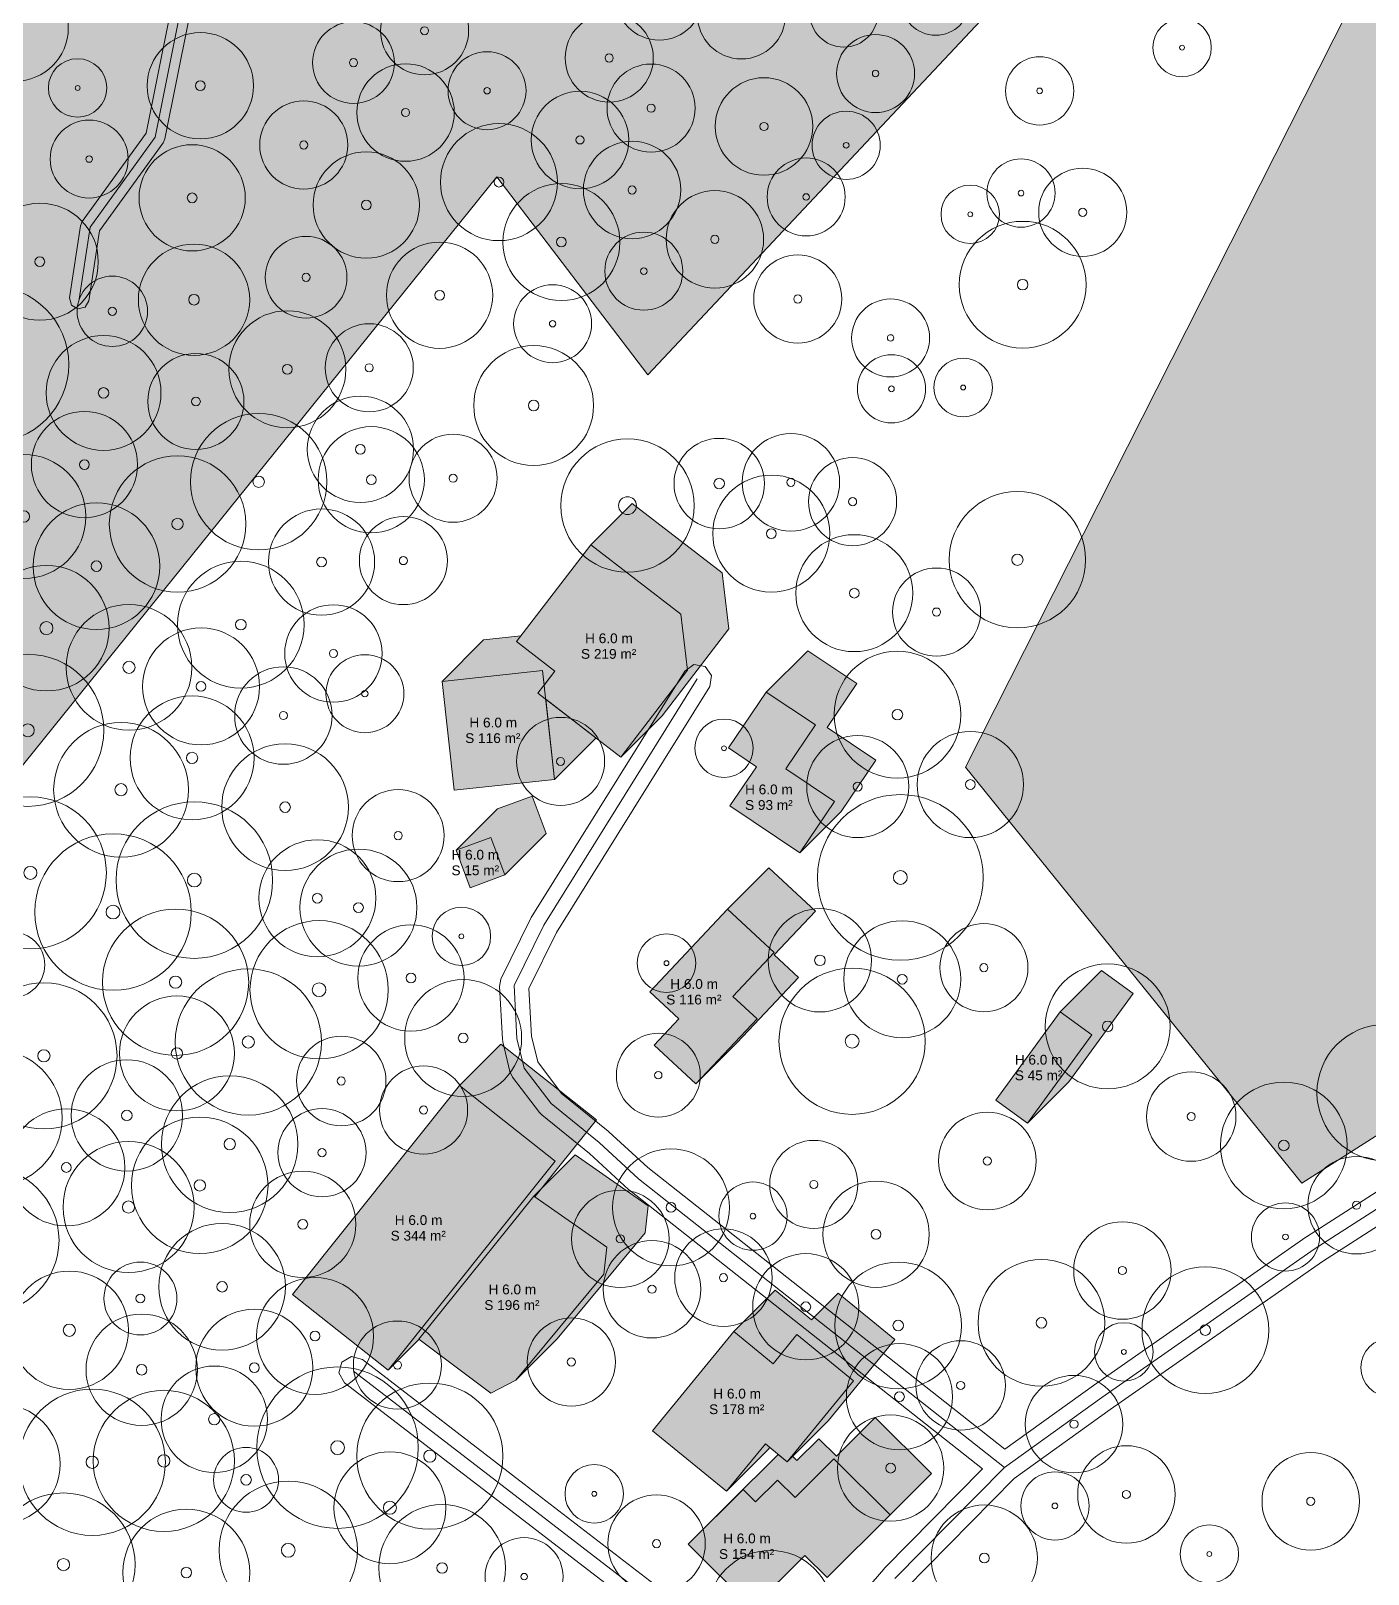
# Model space of a CAD drawing. Header units: metres. Extents: x -7 to 1019, y -7 to 1014.
# Drawn here: x 512.2 to 649.4, y 594.9 to 753.2 of the extents above; entities that cross this region are included whole.
import ezdxf

# ---------------------------------------------------------------- set-up
doc = ezdxf.new("R2010")
doc.units = ezdxf.units.M
doc.header["$MEASUREMENT"] = 0
for name, color, linetype, lineweight, true_color in [('TPX_BUILDING_AREAS_TEXT', 7, 'CONTINUOUS', 0, 0x000000), ('TPX_BUILDING_HEIGHTS_TEXT', 7, 'CONTINUOUS', 0, 0x000000), ('TPX_BUILDINGS', 7, 'CONTINUOUS', 0, 0x000000), ('TPX_BUILDINGS_HATCH', 7, 'CONTINUOUS', 0, 0xf0f0f0), ('TPX_BUILDINGS_SHADOWS_HATCH', 7, 'CONTINUOUS', 0, 0x000000), ('TPX_BUILDINGS_SHADOWS_OUTLINES', 7, 'CONTINUOUS', 0, 0x000000), ('TPX_ROADS_AXES', 7, 'CONTINUOUS', 0, 0x323232), ('TPX_ROADS_CONTOURS', 7, 'CONTINUOUS', 0, 0x646464), ('TPX_ROADS_HATCH', 7, 'CONTINUOUS', 0, 0xc8c8c8), ('TPX_VEGETATION_GREEN_SPACES', 7, 'CONTINUOUS', 0, 0x58ba48), ('TPX_VEGETATION_GREEN_SPACES_HATCH', 7, 'CONTINUOUS', 0, 0x58ba48), ('TPX_VEGETATION_TREES_INDIVIDUAL', 7, 'CONTINUOUS', 0, 0x136734)]:
    doc.layers.add(name, color=color, linetype=linetype, lineweight=lineweight, true_color=true_color)
doc.styles.add('TPX_TEXTE', font='arial.ttf')

# ---------------------------------------------------------------- blocks, each defined once
blk = doc.blocks.new('TREETR007_CR064')
at = {"layer": 'TPX_VEGETATION_TREES_INDIVIDUAL'}
for radius in [6.44, 0.667]:
    blk.add_circle((0, 0, 0.04), radius, dxfattribs=at)
blk = doc.blocks.new('TREETR006_CR069')
at = {"layer": 'TPX_VEGETATION_TREES_INDIVIDUAL'}
for radius in [6.91, 0.625]:
    blk.add_circle((0, 0, 0.04), radius, dxfattribs=at)
blk = doc.blocks.new('TREETR005_CR064')
at = {"layer": 'TPX_VEGETATION_TREES_INDIVIDUAL'}
for radius in [6.41, 0.542]:
    blk.add_circle((0, 0, 0.04), radius, dxfattribs=at)
blk = doc.blocks.new('TREETR005_CR060')
at = {"layer": 'TPX_VEGETATION_TREES_INDIVIDUAL'}
for radius in [6, 0.5]:
    blk.add_circle((0, 0, 0.04), radius, dxfattribs=at)
blk = doc.blocks.new('TREETR007_CR057')
at = {"layer": 'TPX_VEGETATION_TREES_INDIVIDUAL'}
for radius in [5.74, 0.667]:
    blk.add_circle((0, 0, 0.04), radius, dxfattribs=at)
blk = doc.blocks.new('TREETR005_CR049')
at = {"layer": 'TPX_VEGETATION_TREES_INDIVIDUAL'}
for radius in [4.93, 0.458]:
    blk.add_circle((0, 0, 0.04), radius, dxfattribs=at)
blk = doc.blocks.new('TREETR004_CR036')
at = {"layer": 'TPX_VEGETATION_TREES_INDIVIDUAL'}
for radius in [3.61, 0.417]:
    blk.add_circle((0, 0, 0.04), radius, dxfattribs=at)
blk = doc.blocks.new('TREETR005_CR062')
at = {"layer": 'TPX_VEGETATION_TREES_INDIVIDUAL'}
for radius in [6.15, 0.542]:
    blk.add_circle((0, 0, 0.04), radius, dxfattribs=at)
blk = doc.blocks.new('TREETR006_CR070')
at = {"layer": 'TPX_VEGETATION_TREES_INDIVIDUAL'}
for radius in [7, 0.583]:
    blk.add_circle((0, 0, 0.04), radius, dxfattribs=at)
blk = doc.blocks.new('TREETR003_CR030')
at = {"layer": 'TPX_VEGETATION_TREES_INDIVIDUAL'}
for radius in [3, 0.25]:
    blk.add_circle((0, 0, 0.04), radius, dxfattribs=at)
blk = doc.blocks.new('TREETR004_CR045')
at = {"layer": 'TPX_VEGETATION_TREES_INDIVIDUAL'}
for radius in [4.52, 0.417]:
    blk.add_circle((0, 0, 0.04), radius, dxfattribs=at)
blk = doc.blocks.new('TREETR005_CR057')
at = {"layer": 'TPX_VEGETATION_TREES_INDIVIDUAL'}
for radius in [5.71, 0.542]:
    blk.add_circle((0, 0, 0.04), radius, dxfattribs=at)
blk = doc.blocks.new('TREETR004_CR047')
at = {"layer": 'TPX_VEGETATION_TREES_INDIVIDUAL'}
for radius in [4.72, 0.417]:
    blk.add_circle((0, 0, 0.04), radius, dxfattribs=at)
blk = doc.blocks.new('TREETR007_CR075')
at = {"layer": 'TPX_VEGETATION_TREES_INDIVIDUAL'}
for radius in [7.5, 0.708]:
    blk.add_circle((0, 0, 0.04), radius, dxfattribs=at)
blk = doc.blocks.new('TREETR005_CR059')
at = {"layer": 'TPX_VEGETATION_TREES_INDIVIDUAL'}
for radius in [5.89, 0.542]:
    blk.add_circle((0, 0, 0.04), radius, dxfattribs=at)
blk = doc.blocks.new('TREETR006_CR074')
at = {"layer": 'TPX_VEGETATION_TREES_INDIVIDUAL'}
for radius in [7.35, 0.625]:
    blk.add_circle((0, 0, 0.04), radius, dxfattribs=at)
blk = doc.blocks.new('TREETR005_CR052')
at = {"layer": 'TPX_VEGETATION_TREES_INDIVIDUAL'}
for radius in [5.24, 0.458]:
    blk.add_circle((0, 0, 0.04), radius, dxfattribs=at)
blk = doc.blocks.new('TREETR009_CR068')
at = {"layer": 'TPX_VEGETATION_TREES_INDIVIDUAL'}
for radius in [6.84, 0.917]:
    blk.add_circle((0, 0, 0.04), radius, dxfattribs=at)
blk = doc.blocks.new('TREETR003_CR040')
at = {"layer": 'TPX_VEGETATION_TREES_INDIVIDUAL'}
for radius in [4, 0.333]:
    blk.add_circle((0, 0, 0.04), radius, dxfattribs=at)
blk = doc.blocks.new('TREETR004_CR050')
at = {"layer": 'TPX_VEGETATION_TREES_INDIVIDUAL'}
for radius in [5, 0.417]:
    blk.add_circle((0, 0, 0.04), radius, dxfattribs=at)
blk = doc.blocks.new('TREETR006_CR061')
at = {"layer": 'TPX_VEGETATION_TREES_INDIVIDUAL'}
for radius in [6.07, 0.625]:
    blk.add_circle((0, 0, 0.04), radius, dxfattribs=at)
blk = doc.blocks.new('TREETR006_CR065')
at = {"layer": 'TPX_VEGETATION_TREES_INDIVIDUAL'}
for radius in [6.45, 0.625]:
    blk.add_circle((0, 0, 0.04), radius, dxfattribs=at)
blk = doc.blocks.new('TREETR005_CR046')
at = {"layer": 'TPX_VEGETATION_TREES_INDIVIDUAL'}
for radius in [4.64, 0.542]:
    blk.add_circle((0, 0, 0.04), radius, dxfattribs=at)
blk = doc.blocks.new('TREETR007_CR078')
at = {"layer": 'TPX_VEGETATION_TREES_INDIVIDUAL'}
for radius in [7.8, 0.667]:
    blk.add_circle((0, 0, 0.04), radius, dxfattribs=at)
blk = doc.blocks.new('TREETR005_CR037')
at = {"layer": 'TPX_VEGETATION_TREES_INDIVIDUAL'}
for radius in [3.74, 0.458]:
    blk.add_circle((0, 0, 0.04), radius, dxfattribs=at)
blk = doc.blocks.new('TREETR006_CR059')
at = {"layer": 'TPX_VEGETATION_TREES_INDIVIDUAL'}
for radius in [5.9, 0.583]:
    blk.add_circle((0, 0, 0.04), radius, dxfattribs=at)
blk = doc.blocks.new('TREETR004_CR042')
at = {"layer": 'TPX_VEGETATION_TREES_INDIVIDUAL'}
for radius in [4.19, 0.417]:
    blk.add_circle((0, 0, 0.04), radius, dxfattribs=at)
blk = doc.blocks.new('TREETR006_CR064')
at = {"layer": 'TPX_VEGETATION_TREES_INDIVIDUAL'}
for radius in [6.36, 0.583]:
    blk.add_circle((0, 0, 0.04), radius, dxfattribs=at)
blk = doc.blocks.new('TREETR006_CR072')
at = {"layer": 'TPX_VEGETATION_TREES_INDIVIDUAL'}
for radius in [7.24, 0.625]:
    blk.add_circle((0, 0, 0.04), radius, dxfattribs=at)
blk = doc.blocks.new('TREETR005_CR055')
at = {"layer": 'TPX_VEGETATION_TREES_INDIVIDUAL'}
for radius in [5.45, 0.5]:
    blk.add_circle((0, 0, 0.04), radius, dxfattribs=at)
blk = doc.blocks.new('TREETR004_CR043')
at = {"layer": 'TPX_VEGETATION_TREES_INDIVIDUAL'}
for radius in [4.3, 0.375]:
    blk.add_circle((0, 0, 0.04), radius, dxfattribs=at)
blk = doc.blocks.new('TREETR006_CR075')
at = {"layer": 'TPX_VEGETATION_TREES_INDIVIDUAL'}
for radius in [7.5, 0.625]:
    blk.add_circle((0, 0, 0.04), radius, dxfattribs=at)
blk = doc.blocks.new('TREETR007_CR083')
at = {"layer": 'TPX_VEGETATION_TREES_INDIVIDUAL'}
for radius in [8.28, 0.708]:
    blk.add_circle((0, 0, 0.04), radius, dxfattribs=at)
blk = doc.blocks.new('TREETR007_CR080')
at = {"layer": 'TPX_VEGETATION_TREES_INDIVIDUAL'}
for radius in [8.03, 0.708]:
    blk.add_circle((0, 0, 0.04), radius, dxfattribs=at)
blk = doc.blocks.new('TREETR006_CR055')
at = {"layer": 'TPX_VEGETATION_TREES_INDIVIDUAL'}
for radius in [5.46, 0.583]:
    blk.add_circle((0, 0, 0.04), radius, dxfattribs=at)
blk = doc.blocks.new('TREETR006_CR034')
at = {"layer": 'TPX_VEGETATION_TREES_INDIVIDUAL'}
for radius in [3.39, 0.583]:
    blk.add_circle((0, 0, 0.04), radius, dxfattribs=at)
blk = doc.blocks.new('TREETR007_CR071')
at = {"layer": 'TPX_VEGETATION_TREES_INDIVIDUAL'}
for radius in [7.09, 0.708]:
    blk.add_circle((0, 0, 0.04), radius, dxfattribs=at)
blk = doc.blocks.new('TREETR005_CR053')
at = {"layer": 'TPX_VEGETATION_TREES_INDIVIDUAL'}
for radius in [5.3, 0.542]:
    blk.add_circle((0, 0, 0.04), radius, dxfattribs=at)
blk = doc.blocks.new('TREETR005_CR065')
at = {"layer": 'TPX_VEGETATION_TREES_INDIVIDUAL'}
for radius in [6.5, 0.542]:
    blk.add_circle((0, 0, 0.04), radius, dxfattribs=at)
blk = doc.blocks.new('TREETR005_CR033')
at = {"layer": 'TPX_VEGETATION_TREES_INDIVIDUAL'}
for radius in [3.33, 0.542]:
    blk.add_circle((0, 0, 0.04), radius, dxfattribs=at)
blk = doc.blocks.new('TREETR003_CR035')
at = {"layer": 'TPX_VEGETATION_TREES_INDIVIDUAL'}
for radius in [3.5, 0.292]:
    blk.add_circle((0, 0, 0.04), radius, dxfattribs=at)
blk = doc.blocks.new('TREETR004_CR046')
at = {"layer": 'TPX_VEGETATION_TREES_INDIVIDUAL'}
for radius in [4.59, 0.417]:
    blk.add_circle((0, 0, 0.04), radius, dxfattribs=at)
blk = doc.blocks.new('TREETR006_CR067')
at = {"layer": 'TPX_VEGETATION_TREES_INDIVIDUAL'}
for radius in [6.72, 0.625]:
    blk.add_circle((0, 0, 0.04), radius, dxfattribs=at)
blk = doc.blocks.new('TREETR007_CR085')
at = {"layer": 'TPX_VEGETATION_TREES_INDIVIDUAL'}
for radius in [8.5, 0.708]:
    blk.add_circle((0, 0, 0.04), radius, dxfattribs=at)

msp = doc.modelspace()

# ---------------------------------------------------------------- hatches: boundary and pattern name
at = {"layer": 'TPX_BUILDINGS_HATCH'}
for points in [[(569.66, 700.49), (562.04, 690.59), (565.98, 687.55), (564.23, 685.27), (572.72, 678.73), (579.59, 687.65), (578.88, 693.39), (569.66, 700.49)], [(564.71, 687.62), (554.42, 686.49), (555.64, 675.32), (565.93, 676.44), (564.71, 687.62)], [(587.66, 685.39), (583.77, 679.66), (586.64, 677.74), (583.91, 673.72), (591.09, 668.91), (594.66, 674.17), (589.65, 677.53), (592.69, 682.02), (587.66, 685.39)], [(559.39, 670.49), (555.85, 669.17), (557.29, 665.33), (560.83, 666.64), (559.39, 670.49)], [(583.67, 663.11), (575.71, 654.64), (578.7, 651.87), (576.16, 649.17), (580.43, 645.2), (586.71, 651.88), (584.23, 654.18), (588.45, 658.67), (583.67, 663.11)], [(617.79, 652.6), (611.2, 643.55), (614.45, 641.17), (621.04, 650.22), (617.79, 652.6)], [(556.18, 645.03), (539.04, 623.6), (548.86, 615.83), (566, 637.27), (556.18, 645.03)], [(563.82, 633.68), (552.01, 619.03), (559.39, 613.47), (561.98, 614.8), (571, 625.7), (571.29, 628.44), (563.82, 633.68)], [(584.32, 619.81), (575.97, 609.63), (583.57, 603.41), (587.56, 608.27), (589.8, 606.45), (596.59, 614.74), (590.8, 619.49), (588.35, 616.5), (584.32, 619.81)], [(585.27, 603.59), (579.64, 597.98), (586.22, 591.46), (591.6, 596.83), (593.9, 594.56), (600.35, 600.99), (594.58, 606.73), (590.62, 602.77), (588.8, 604.57), (586.55, 602.32), (585.27, 603.59)]]:
    msp.add_hatch(color=256, dxfattribs=at).paths.add_polyline_path(points)
at = {"layer": 'TPX_BUILDINGS_SHADOWS_HATCH'}
for points in [[(573.9, 704.74), (569.66, 700.49), (578.88, 693.39), (579.59, 687.65), (572.72, 678.73), (576.97, 682.97), (583.83, 691.89), (583.12, 697.63), (573.9, 704.74)], [(558.66, 690.74), (554.42, 686.49), (564.71, 687.62), (564.87, 686.11), (565.98, 687.55), (562.04, 690.59), (562.47, 691.15), (558.66, 690.74)], [(591.91, 689.63), (587.66, 685.39), (592.69, 682.02), (589.65, 677.53), (594.66, 674.17), (591.09, 668.91), (595.33, 673.15), (598.9, 678.42), (593.9, 681.77), (596.94, 686.26), (591.91, 689.63)], [(570.17, 680.7), (565.03, 684.66), (565.93, 676.44), (570.17, 680.68), (570.17, 680.7)], [(560.09, 673.41), (555.85, 669.17), (559.39, 670.49), (560.83, 666.64), (565.07, 670.89), (563.63, 674.73), (560.09, 673.41)], [(586.71, 651.88), (580.43, 645.2), (584.68, 649.44), (590.96, 656.12), (588.48, 658.43), (592.69, 662.92), (587.91, 667.35), (583.67, 663.11), (588.45, 658.67), (584.23, 654.18), (586.71, 651.88)], [(621.04, 650.22), (614.45, 641.17), (618.7, 645.41), (625.28, 654.46), (622.03, 656.84), (617.79, 652.6), (621.04, 650.22)], [(566, 637.27), (548.86, 615.83), (552.04, 619.01), (552.01, 619.03), (563.82, 633.68), (563.92, 633.61), (570.24, 641.51), (560.42, 649.27), (556.18, 645.03), (566, 637.27)], [(571, 625.7), (561.98, 614.8), (566.22, 619.04), (575.24, 629.94), (575.53, 632.68), (568.06, 637.92), (563.82, 633.68), (571.29, 628.44), (571, 625.7)], [(588.56, 624.05), (584.32, 619.81), (588.35, 616.5), (590.8, 619.49), (596.59, 614.74), (589.8, 606.45), (594.04, 610.69), (600.84, 618.98), (595.04, 623.73), (592.3, 620.99), (588.56, 624.05)], [(583.89, 602.22), (579.64, 597.98), (585.27, 603.59), (586.55, 602.32), (588.8, 604.57), (590.62, 602.77), (594.58, 606.73), (600.35, 600.99), (604.6, 605.24), (598.82, 610.98), (594.86, 607.01), (593.04, 608.81), (590.8, 606.56), (590.3, 607.06), (589.8, 606.45), (588.87, 607.2), (583.89, 602.22)], [(587.56, 608.27), (583.57, 603.41), (587.81, 607.65), (588.02, 607.9), (589.8, 606.45), (587.56, 608.27)]]:
    msp.add_hatch(color=256, dxfattribs=at).paths.add_polyline_path(points)
at = {"layer": 'TPX_ROADS_HATCH'}
h = msp.add_hatch(color=256, dxfattribs=at)
h.paths.add_polyline_path([(254.7, 871.91), (254.26, 871.29), (254.4, 870.53), (255.03, 870.1), (255.78, 870.23), (278.03, 884.46), (328.26, 882.38), (313.83, 856.62), (312.61, 854.85), (312.57, 854.79), (309.37, 849.3), (309.27, 848.54), (309.73, 847.93), (310.49, 847.83), (311.1, 848.29), (314.28, 853.75), (315.5, 855.52), (315.55, 855.6), (330.48, 882.26), (363.69, 879.36), (392.61, 875.14), (393.23, 875.25), (393.67, 875.71), (409.83, 910.83), (415.07, 920.15), (415.12, 920.24), (435.37, 966.56), (435.44, 967.08), (435.24, 967.57), (429.96, 974.41), (460.58, 978.35), (502.22, 958.54), (479.29, 916.08), (479.26, 916.02), (467.1, 890.92), (461.91, 880.92), (461.81, 879.78), (461.85, 879.74), (452.2, 861.59), (433.24, 832.5), (419.63, 816.58), (404.42, 800.07), (390.72, 790.41), (390.62, 790.33), (369.92, 771.37), (369.89, 771.34), (338.9, 740.47), (320.1, 735.55), (301.62, 757.3), (300.62, 758.48), (293.51, 774.01), (290.87, 786.48), (290.34, 793.26), (289.99, 793.95), (289.26, 794.18), (288.58, 793.84), (288.34, 793.11), (288.88, 786.26), (288.9, 786.13), (291.58, 773.49), (291.65, 773.28), (298.86, 757.53), (299.01, 757.3), (300.1, 756.01), (318.99, 733.78), (319.45, 733.47), (320, 733.46), (337.76, 738.1), (332.51, 724.76), (311.37, 711.09), (295.21, 713.93), (257.92, 737.28), (257.17, 737.41), (256.54, 736.96), (256.42, 736.21), (256.86, 735.59), (294.31, 712.13), (294.67, 711.99), (311.41, 709.06), (312.13, 709.2), (333.86, 723.25), (334.25, 723.73), (338.65, 734.9), (340.31, 702.51), (340.78, 701.71), (347.88, 697.29), (348.63, 697.16), (349.26, 697.6), (349.38, 698.36), (348.94, 698.98), (342.28, 703.13), (340.43, 739.17), (371.28, 769.91), (391.93, 788.82), (405.66, 798.5), (405.82, 798.64), (421.12, 815.24), (421.14, 815.27), (434.8, 831.25), (434.88, 831.35), (453.9, 860.53), (453.94, 860.61), (463.62, 878.81), (463.7, 878.8), (464.57, 879.54), (468.99, 888.04), (492.95, 859.56), (476.1, 835.39), (476.03, 835.26), (464.46, 811.86), (453.57, 790.63), (453.54, 790.57), (438.07, 755.08), (438.05, 755.04), (432.54, 740.68), (432.47, 740.33), (432.36, 720.16), (416.38, 710.73), (415.96, 710.25), (402.6, 677.58), (391.8, 651.97), (391.8, 651.21), (392.34, 650.66), (393.1, 650.66), (393.65, 651.2), (404.45, 676.82), (417.69, 709.18), (432.46, 717.9), (433.68, 698.3), (433.92, 697.71), (437.25, 693.81), (438.02, 693.45), (444.99, 693.5), (445.36, 693.58), (457.83, 698.67), (458.22, 698.96), (466.07, 708.43), (466.27, 708.82), (469.78, 722.05), (469.81, 722.34), (468.98, 745.73), (483.62, 759.02), (483.91, 759.48), (489.76, 779.84), (498.59, 797.27), (525.35, 792.06), (525.19, 781.53), (525.4, 780.9), (531.67, 772.81), (527.65, 760.79), (527.62, 760.67), (524.03, 742.73), (517.49, 733.66), (517.31, 733.23), (516.19, 725.83), (516.37, 725.08), (517.02, 724.69), (517.77, 724.87), (518.16, 725.52), (519.26, 732.69), (525.78, 741.74), (525.95, 742.13), (529.57, 760.21), (533.65, 772.44), (571.81, 807.59), (585.16, 814.31), (585.25, 814.36), (596.78, 821.79), (597.24, 822.59), (597.68, 836.67), (610.35, 847.91), (610.59, 848.22), (619.52, 866.78), (619.6, 866.99), (624.24, 887.46), (624.13, 888.19), (613.55, 906.34), (612.75, 906.84), (593.08, 908.07), (592.33, 907.79), (580.47, 896.49), (580.28, 896.24), (561.49, 861.53), (529.18, 827.46), (527.05, 827.91), (521.14, 829.19), (494.97, 860.26), (469.98, 889.98), (481.95, 914.68), (505.37, 958.06), (531.49, 1006.41), (531.56, 1007.12), (528.46, 1007.12), (503.17, 960.3), (461.17, 980.28), (460.62, 980.37), (427.97, 976.17), (403.83, 973.08), (403.17, 972.7), (402.97, 971.96), (403.35, 971.29), (404.09, 971.09), (427.66, 974.12), (433.3, 966.82), (413.58, 921.71), (384.64, 924.55), (384.05, 924.42), (383.64, 923.99), (363.2, 881.41), (330.01, 884.3), (329.97, 884.31), (277.8, 886.47), (277.22, 886.31), (254.7, 871.91)])
h.paths.add_polyline_path([(365.29, 881.14), (385.14, 922.49), (412.58, 919.8), (408.07, 911.78), (408.03, 911.71), (392.16, 877.23), (365.29, 881.14)], flags=16)
h.paths.add_polyline_path([(434.36, 719.62), (434.47, 740.14), (439.91, 754.3), (455.36, 789.74), (466.25, 810.96), (466.25, 810.97), (477.79, 834.3), (494.28, 857.97), (519.83, 827.64), (520.38, 827.31), (525.83, 826.13), (525.38, 794.09), (499.56, 799.12), (504.34, 808.04), (504.41, 808.8), (503.93, 809.39), (503.17, 809.47), (502.57, 808.98), (497.16, 798.87), (497.15, 798.85), (487.94, 780.66), (487.87, 780.48), (482.06, 760.31), (467.29, 746.9), (466.97, 746.12), (467.8, 722.42), (464.39, 709.54), (456.84, 700.43), (444.79, 695.5), (438.47, 695.46), (435.66, 698.76), (434.36, 719.62)], flags=16)
h.paths.add_polyline_path([(527.2, 781.85), (527.36, 792.87), (527.82, 825.7), (529.31, 825.39), (530.25, 825.68), (563.03, 860.25), (563.18, 860.46), (581.96, 895.15), (593.39, 906.04), (612.09, 904.87), (622.21, 887.52), (617.67, 867.54), (608.88, 849.27), (596.03, 837.88), (595.7, 837.17), (595.25, 823.18), (584.21, 816.07), (570.79, 809.31), (570.56, 809.15), (532.91, 774.47), (527.2, 781.85)], flags=16)
at = {"layer": 'TPX_VEGETATION_GREEN_SPACES_HATCH'}
for points in [[(0, 815.56), (0, 165.34), (13.02, 152.57), (46.37, 184.19), (48.03, 224.85), (83.18, 235.28), (122.01, 247.5), (139.83, 216.9), (560.02, 738.24), (575.52, 717.94), (628.86, 774.72), (664.02, 898.62), (626.71, 936.05), (591.38, 961.32), (529.37, 1005.65), (527.1, 1007.12), (425.31, 1007.12), (370.92, 971.48), (91.66, 834.53), (82.63, 852.04), (0, 815.56)], [(674.56, 809.15), (608.09, 677.69), (642.61, 635.02), (759.55, 709.46), (674.56, 809.15)]]:
    msp.add_hatch(color=256, dxfattribs=at).paths.add_polyline_path(points)

# ---------------------------------------------------------------- linework, layer by layer
at = {"layer": 'TPX_BUILDINGS', "elevation": 0.04}
for points in [[(569.66, 700.49), (562.04, 690.59), (565.98, 687.55), (564.23, 685.27), (572.72, 678.73), (579.59, 687.65), (578.88, 693.39)], [(564.71, 687.62), (554.42, 686.49), (555.64, 675.32), (565.93, 676.44)], [(587.66, 685.39), (583.77, 679.66), (586.64, 677.74), (583.91, 673.72), (591.09, 668.91), (594.66, 674.17), (589.65, 677.53), (592.69, 682.02)], [(559.39, 670.49), (555.85, 669.17), (557.29, 665.33), (560.83, 666.64)], [(583.67, 663.11), (575.71, 654.64), (578.7, 651.87), (576.16, 649.17), (580.43, 645.2), (586.71, 651.88), (584.23, 654.18), (588.45, 658.67)], [(617.79, 652.6), (611.2, 643.55), (614.45, 641.17), (621.04, 650.22)], [(556.18, 645.03), (539.04, 623.6), (548.86, 615.83), (566, 637.27)], [(563.82, 633.68), (552.01, 619.03), (559.39, 613.47), (561.98, 614.8), (571, 625.7), (571.29, 628.44)], [(584.32, 619.81), (575.97, 609.63), (583.57, 603.41), (587.56, 608.27), (589.8, 606.45), (596.59, 614.74), (590.8, 619.49), (588.35, 616.5)], [(585.27, 603.59), (579.64, 597.98), (586.22, 591.46), (591.6, 596.83), (593.9, 594.56), (600.35, 600.99), (594.58, 606.73), (590.62, 602.77), (588.8, 604.57), (586.55, 602.32)]]:
    msp.add_lwpolyline(points, close=True, dxfattribs=at)
at = {"layer": 'TPX_BUILDINGS_SHADOWS_OUTLINES', "elevation": 0.04}
for points in [[(573.9, 704.74), (569.66, 700.49), (578.88, 693.39), (579.59, 687.65), (572.72, 678.73), (576.97, 682.97), (583.83, 691.89), (583.12, 697.63)], [(558.66, 690.74), (554.42, 686.49), (564.71, 687.62), (564.87, 686.11), (565.98, 687.55), (562.04, 690.59), (562.47, 691.15)], [(591.91, 689.63), (587.66, 685.39), (592.69, 682.02), (589.65, 677.53), (594.66, 674.17), (591.09, 668.91), (595.33, 673.15), (598.9, 678.42), (593.9, 681.77), (596.94, 686.26)], [(570.17, 680.7), (565.03, 684.66), (565.93, 676.44), (570.17, 680.68)], [(560.09, 673.41), (555.85, 669.17), (559.39, 670.49), (560.83, 666.64), (565.07, 670.89), (563.63, 674.73)], [(586.71, 651.88), (580.43, 645.2), (584.68, 649.44), (590.96, 656.12), (588.48, 658.43), (592.69, 662.92), (587.91, 667.35), (583.67, 663.11), (588.45, 658.67), (584.23, 654.18)], [(621.04, 650.22), (614.45, 641.17), (618.7, 645.41), (625.28, 654.46), (622.03, 656.84), (617.79, 652.6)], [(566, 637.27), (548.86, 615.83), (552.04, 619.01), (552.01, 619.03), (563.82, 633.68), (563.92, 633.61), (570.24, 641.51), (560.42, 649.27), (556.18, 645.03)], [(571, 625.7), (561.98, 614.8), (566.22, 619.04), (575.24, 629.94), (575.53, 632.68), (568.06, 637.92), (563.82, 633.68), (571.29, 628.44)], [(588.56, 624.05), (584.32, 619.81), (588.35, 616.5), (590.8, 619.49), (596.59, 614.74), (589.8, 606.45), (594.04, 610.69), (600.84, 618.98), (595.04, 623.73), (592.3, 620.99)], [(583.89, 602.22), (579.64, 597.98), (585.27, 603.59), (586.55, 602.32), (588.8, 604.57), (590.62, 602.77), (594.58, 606.73), (600.35, 600.99), (604.6, 605.24), (598.82, 610.98), (594.86, 607.01), (593.04, 608.81), (590.8, 606.56), (590.3, 607.06), (589.8, 606.45), (588.87, 607.2)], [(587.56, 608.27), (583.57, 603.41), (587.81, 607.65), (588.02, 607.9), (589.8, 606.45)]]:
    msp.add_lwpolyline(points, close=True, dxfattribs=at)
at = {"layer": 'TPX_ROADS_AXES', "elevation": 0.03}
for points in [[(600.85, 594.46), (612.09, 605.86), (622.08, 613.03), (643.87, 628.25), (681.16, 652.17), (719.57, 676.8), (767.03, 707.25), (814.6, 737.76), (844.59, 756.99), (868.94, 772.62), (875.45, 776.86)], [(532.79, 773), (528.6, 760.47), (524.97, 742.32), (518.3, 733.08), (517.18, 725.68)], [(561.78, 655.29), (564.82, 661.47), (580.57, 686.76)], [(612.09, 605.86), (574.54, 635.47), (570.5, 639.19), (565.58, 643.18), (562.82, 646.81), (562.08, 649.87), (561.78, 655.29)], [(545.31, 615.74), (561.91, 602.97), (589.71, 581.58)]]:
    msp.add_lwpolyline(points, dxfattribs=at)
at = {"layer": 'TPX_ROADS_CONTOURS', "elevation": 0.03}
for points in [[(527.62, 760.67), (524.03, 742.73), (517.49, 733.66), (517.31, 733.23), (516.19, 725.83), (516.37, 725.08), (517.02, 724.69), (517.77, 724.87), (518.16, 725.52), (519.26, 732.69), (525.78, 741.74), (525.95, 742.13), (529.57, 760.21)], [(680.35, 653.43), (643.06, 629.51), (643.01, 629.48), (621.22, 614.26), (612.13, 607.74), (575.52, 636.61), (571.52, 640.29), (571.45, 640.36), (566.66, 644.23), (564.21, 647.47), (563.57, 650.09), (563.3, 654.98), (566.13, 660.74), (581.85, 685.96), (582.03, 687.1), (581.37, 688.03), (580.23, 688.22), (579.3, 687.55), (563.54, 662.26), (563.47, 662.13), (560.43, 655.95), (560.28, 655.2), (560.58, 649.79), (560.62, 649.52), (561.36, 646.46), (561.63, 645.9), (564.38, 642.27), (564.63, 642.02), (569.52, 638.05), (573.53, 634.37), (573.61, 634.29), (609.84, 605.72), (599.79, 595.52), (599.72, 595.44), (594, 588.83)], [(601.96, 593.44), (613.07, 604.72), (622.94, 611.8), (644.7, 627), (681.97, 650.91)], [(589.5, 583.63), (562.83, 604.16), (546.22, 616.93), (545.12, 617.23), (544.12, 616.66), (543.82, 615.55), (544.4, 614.55), (561, 601.78), (587.53, 581.36)]]:
    msp.add_lwpolyline(points, dxfattribs=at)
at = {"layer": 'TPX_VEGETATION_GREEN_SPACES', "elevation": 0}
for points in [[(0, 815.56), (0, 165.34), (13.02, 152.57), (46.37, 184.19), (48.03, 224.85), (83.18, 235.28), (122.01, 247.5), (139.83, 216.9), (560.02, 738.24), (575.52, 717.94), (628.86, 774.72), (664.02, 898.62), (626.71, 936.05), (591.38, 961.32), (529.37, 1005.65), (527.1, 1007.12), (425.31, 1007.12), (370.92, 971.48), (91.66, 834.53), (82.63, 852.04)], [(674.56, 809.15), (608.09, 677.69), (642.61, 635.02), (759.55, 709.46)]]:
    msp.add_lwpolyline(points, close=True, dxfattribs=at)

# ---------------------------------------------------------------- block references
at = {"layer": 'TPX_VEGETATION_TREES_INDIVIDUAL'}
for name, p in [('TREETR004_CR045', (576.68, 756.8, 0.04)), ('TREETR005_CR055', (510.6, 753.51, 0.04)), ('TREETR004_CR045', (585.11, 754.86, 0.04)), ('TREETR003_CR035', (595.61, 755.05, 0.04)), ('TREETR003_CR035', (605.03, 756.26, 0.04)), ('TREETR004_CR045', (552.6, 753.23, 0.04)), ('TREETR004_CR042', (545.31, 749.96, 0.04)), ('TREETR004_CR045', (571.54, 750.44, 0.04)), ('TREETR003_CR030', (630.31, 751.5, 0.04)), ('TREETR005_CR055', (529.6, 747.59, 0.04)), ('TREETR003_CR040', (598.87, 748.84, 0.04)), ('TREETR003_CR030', (517.01, 747.36, 0.04)), ('TREETR003_CR040', (559.01, 747.08, 0.04)), ('TREETR003_CR035', (615.7, 747.06, 0.04)), ('TREETR004_CR050', (550.65, 744.84, 0.04)), ('TREETR004_CR045', (575.84, 745.29, 0.04)), ('TREETR004_CR050', (587.42, 743.41, 0.04)), ('TREETR004_CR045', (540.21, 741.51, 0.04)), ('TREETR004_CR050', (568.55, 742.03, 0.04)), ('TREETR003_CR040', (518.19, 740.07, 0.04)), ('TREETR003_CR035', (595.85, 741.48, 0.04)), ('TREETR005_CR060', (560.23, 737.7, 0.04)), ('TREETR005_CR055', (528.76, 736.09, 0.04)), ('TREETR004_CR050', (573.89, 736.9, 0.04)), ('TREETR005_CR055', (546.62, 735.36, 0.04)), ('TREETR003_CR040', (591.75, 736.18, 0.04)), ('TREETR003_CR035', (613.79, 736.58, 0.04)), ('TREETR004_CR045', (620.12, 734.61, 0.04)), ('TREETR005_CR060', (566.64, 731.55, 0.04)), ('TREETR004_CR050', (582.38, 731.83, 0.04)), ('TREETR003_CR030', (608.58, 734.4, 0.04)), ('TREETR005_CR060', (513.13, 729.54, 0.04)), ('TREETR005_CR065', (613.96, 727.18, 0.04)), ('TREETR005_CR057', (528.95, 725.64, 0.04)), ('TREETR004_CR042', (540.45, 727.94, 0.04)), ('TREETR005_CR055', (554.14, 726.1, 0.04)), ('TREETR003_CR040', (575.09, 728.57, 0.04)), ('TREETR004_CR045', (590.89, 725.72, 0.04)), ('TREETR007_CR080', (508.07, 719, 0.04)), ('TREETR004_CR036', (520.57, 724.45, 0.04)), ('TREETR003_CR040', (565.74, 723.18, 0.04)), ('TREETR003_CR040', (600.41, 721.72, 0.04)), ('TREETR005_CR060', (538.53, 718.51, 0.04)), ('TREETR005_CR059', (519.67, 716.08, 0.04)), ('TREETR004_CR045', (546.92, 718.66, 0.04)), ('TREETR005_CR062', (563.79, 714.79, 0.04)), ('TREETR005_CR049', (529.14, 715.2, 0.04)), ('TREETR003_CR035', (600.5, 716.5, 0.04)), ('TREETR003_CR030', (607.85, 716.63, 0.04)), ('TREETR005_CR055', (546.02, 710.29, 0.04)), ('TREETR005_CR055', (517.71, 708.73, 0.04)), ('TREETR006_CR070', (535.58, 706.97, 0.04)), ('TREETR005_CR055', (547.13, 707.17, 0.04)), ('TREETR004_CR045', (555.53, 707.33, 0.04)), ('TREETR009_CR068', (573.42, 704.52, 0.04)), ('TREETR005_CR046', (582.83, 706.78, 0.04)), ('TREETR004_CR050', (590.18, 706.91, 0.04)), ('TREETR006_CR064', (511.5, 703.4, 0.04)), ('TREETR006_CR070', (527.26, 702.64, 0.04)), ('TREETR004_CR045', (596.51, 704.93, 0.04)), ('TREETR005_CR060', (588.17, 701.65, 0.04)), ('TREETR005_CR065', (518.94, 698.31, 0.04)), ('TREETR006_CR070', (613.42, 698.97, 0.04)), ('TREETR005_CR055', (542.03, 698.73, 0.04)), ('TREETR004_CR045', (550.43, 698.88, 0.04)), ('TREETR005_CR060', (596.68, 695.54, 0.04)), ('TREETR007_CR064', (513.81, 691.95, 0.04)), ('TREETR005_CR065', (533.75, 692.31, 0.04)), ('TREETR004_CR045', (605.12, 693.6, 0.04)), ('TREETR006_CR065', (522.28, 687.93, 0.04)), ('TREETR004_CR050', (543.25, 689.35, 0.04)), ('TREETR005_CR060', (529.67, 685.97, 0.04)), ('TREETR007_CR078', (511.9, 681.47, 0.04)), ('TREETR003_CR040', (546.48, 685.23, 0.04)), ('TREETR005_CR065', (601.11, 683.08, 0.04)), ('TREETR004_CR050', (538.12, 682.99, 0.04)), ('TREETR006_CR064', (528.75, 678.64, 0.04)), ('TREETR006_CR069', (521.46, 675.38, 0.04)), ('TREETR004_CR045', (566.55, 678.28, 0.04)), ('TREETR003_CR030', (583.32, 679.63, 0.04)), ('TREETR005_CR052', (597.04, 675.7, 0.04)), ('TREETR005_CR055', (608.59, 675.91, 0.04)), ('TREETR005_CR065', (538.29, 673.59, 0.04)), ('TREETR007_CR078', (512.16, 666.85, 0.04)), ('TREETR004_CR047', (549.89, 670.67, 0.04)), ('TREETR007_CR085', (601.41, 666.38, 0.04)), ('TREETR007_CR080', (528.98, 666.11, 0.04)), ('TREETR007_CR080', (520.64, 662.83, 0.04)), ('TREETR005_CR060', (541.61, 664.25, 0.04)), ('TREETR005_CR060', (545.82, 663.29, 0.04)), ('TREETR003_CR030', (556.38, 660.34, 0.04)), ('TREETR006_CR075', (527.06, 655.63, 0.04)), ('TREETR007_CR071', (541.78, 654.86, 0.04)), ('TREETR005_CR053', (593.16, 657.88, 0.04)), ('TREETR005_CR060', (601.6, 655.94, 0.04)), ('TREETR006_CR034', (510.24, 657.42, 0.04)), ('TREETR005_CR055', (551.2, 656.07, 0.04)), ('TREETR003_CR030', (577.42, 657.59, 0.04)), ('TREETR004_CR045', (609.98, 657.13, 0.04)), ('TREETR006_CR075', (534.52, 649.5, 0.04)), ('TREETR007_CR075', (596.46, 649.58, 0.04)), ('TREETR005_CR064', (622.68, 651.1, 0.04)), ('TREETR006_CR075', (513.55, 648.08, 0.04)), ('TREETR005_CR060', (556.56, 649.9, 0.04)), ('TREETR006_CR059', (527.2, 648.33, 0.04)), ('TREETR006_CR070', (651.15, 644.3, 0.04)), ('TREETR004_CR046', (544.05, 645.5, 0.04)), ('TREETR004_CR043', (576.58, 646.09, 0.04)), ('TREETR006_CR070', (508.42, 641.72, 0.04)), ('TREETR005_CR057', (522.06, 641.97, 0.04)), ('TREETR006_CR070', (532.61, 639.02, 0.04)), ('TREETR004_CR045', (552.5, 642.52, 0.04)), ('TREETR004_CR046', (631.25, 641.85, 0.04)), ('TREETR005_CR065', (640.75, 638.89, 0.04)), ('TREETR005_CR060', (515.86, 636.63, 0.04)), ('TREETR006_CR070', (529.54, 634.79, 0.04)), ('TREETR004_CR045', (542.08, 638.15, 0.04)), ('TREETR004_CR050', (610.33, 637.3, 0.04)), ('TREETR006_CR067', (522.23, 632.57, 0.04)), ('TREETR005_CR060', (577.88, 632.53, 0.04)), ('TREETR004_CR045', (592.53, 634.89, 0.04)), ('TREETR006_CR075', (507.6, 629.17, 0.04)), ('TREETR004_CR050', (648.21, 632.76, 0.04)), ('TREETR005_CR055', (540.11, 630.8, 0.04)), ('TREETR003_CR035', (586.29, 631.64, 0.04)), ('TREETR005_CR055', (598.92, 629.78, 0.04)), ('TREETR004_CR050', (572.68, 629.31, 0.04)), ('TREETR003_CR035', (640.92, 629.5, 0.04)), ('TREETR005_CR065', (531.83, 624.39, 0.04)), ('TREETR004_CR050', (583.26, 625.32, 0.04)), ('TREETR004_CR050', (624.19, 626.06, 0.04)), ('TREETR004_CR050', (575.93, 624.14, 0.04)), ('TREETR005_CR037', (523.45, 623.19, 0.04)), ('TREETR005_CR055', (591.71, 622.34, 0.04)), ('TREETR005_CR065', (601.19, 620.42, 0.04)), ('TREETR005_CR065', (615.88, 620.69, 0.04)), ('TREETR006_CR061', (516.16, 619.93, 0.04)), ('TREETR005_CR060', (541.37, 619.34, 0.04)), ('TREETR005_CR065', (632.7, 619.95, 0.04)), ('TREETR005_CR057', (523.58, 615.88, 0.04)), ('TREETR005_CR060', (535.13, 616.09, 0.04)), ('TREETR004_CR045', (549.82, 616.36, 0.04)), ('TREETR004_CR045', (567.66, 616.68, 0.04)), ('TREETR003_CR030', (624.34, 617.71, 0.04)), ('TREETR003_CR030', (651.66, 616.11, 0.04)), ('TREETR005_CR055', (601.32, 613.11, 0.04)), ('TREETR004_CR046', (607.6, 614.27, 0.04)), ('TREETR006_CR055', (531.03, 610.8, 0.04)), ('TREETR007_CR083', (543.68, 607.89, 0.04)), ('TREETR006_CR075', (553.14, 607.02, 0.04)), ('TREETR004_CR050', (619.22, 610.3, 0.04)), ('TREETR006_CR075', (518.51, 606.39, 0.04)), ('TREETR006_CR072', (525.85, 606.53, 0.04)), ('TREETR005_CR062', (509.06, 606.22, 0.04)), ('TREETR005_CR055', (600.41, 605.79, 0.04)), ('TREETR005_CR033', (534.29, 604.59, 0.04)), ('TREETR004_CR050', (624.6, 603.09, 0.04)), ('TREETR007_CR057', (549.04, 601.72, 0.04)), ('TREETR004_CR050', (643.51, 602.39, 0.04)), ('TREETR003_CR030', (570.01, 603.15, 0.04)), ('TREETR003_CR035', (617.27, 601.91, 0.04)), ('TREETR006_CR074', (515.55, 595.89, 0.04)), ('TREETR007_CR071', (538.62, 597.36, 0.04)), ('TREETR005_CR065', (528.16, 595.08, 0.04)), ('TREETR005_CR065', (554.4, 595.55, 0.04)), ('TREETR004_CR050', (576.4, 598.04, 0.04)), ('TREETR005_CR055', (610.02, 596.56, 0.04)), ('TREETR003_CR030', (633.11, 596.98, 0.04)), ('TREETR003_CR040', (562.81, 594.66, 0.04)), ('TREETR005_CR064', (588.08, 590.94, 0.04))]:
    msp.add_blockref(name, p, dxfattribs=at)

# ---------------------------------------------------------------- texts
at = {"layer": 'TPX_BUILDING_AREAS_TEXT', "style": 'TPX_TEXTE'}
for s, p in [('S 219 m²', (568.65, 688.81, 0.05)), ('S 116 m²', (556.77, 680.17, 0.05)), ('S 93 m²', (585.48, 673.31, 0.05)), ('S 15 m²', (555.36, 666.61, 0.05)), ('S 116 m²', (577.39, 653.35, 0.05)), ('S 45 m²', (613.15, 645.58, 0.05)), ('S 344 m²', (549.12, 629.13, 0.05)), ('S 196 m²', (558.73, 622.02, 0.05)), ('S 178 m²', (581.79, 611.33, 0.05)), ('S 154 m²', (582.81, 596.48, 0.05))]:
    msp.add_text(s, height=1, dxfattribs=at).set_placement(p)
at = {"layer": 'TPX_BUILDING_HEIGHTS_TEXT', "style": 'TPX_TEXTE'}
for p in [(569.07, 690.41, 0.05), (557.2, 681.77, 0.05), (585.48, 674.91, 0.05), (555.36, 668.21, 0.05), (577.81, 654.95, 0.05), (613.15, 647.18, 0.05), (549.54, 630.73, 0.05), (559.16, 623.62, 0.05), (582.22, 612.93, 0.05), (583.23, 598.08, 0.05)]:
    msp.add_text('H 6.0 m', height=1, dxfattribs=at).set_placement(p)

doc.saveas('drawing.dxf')
